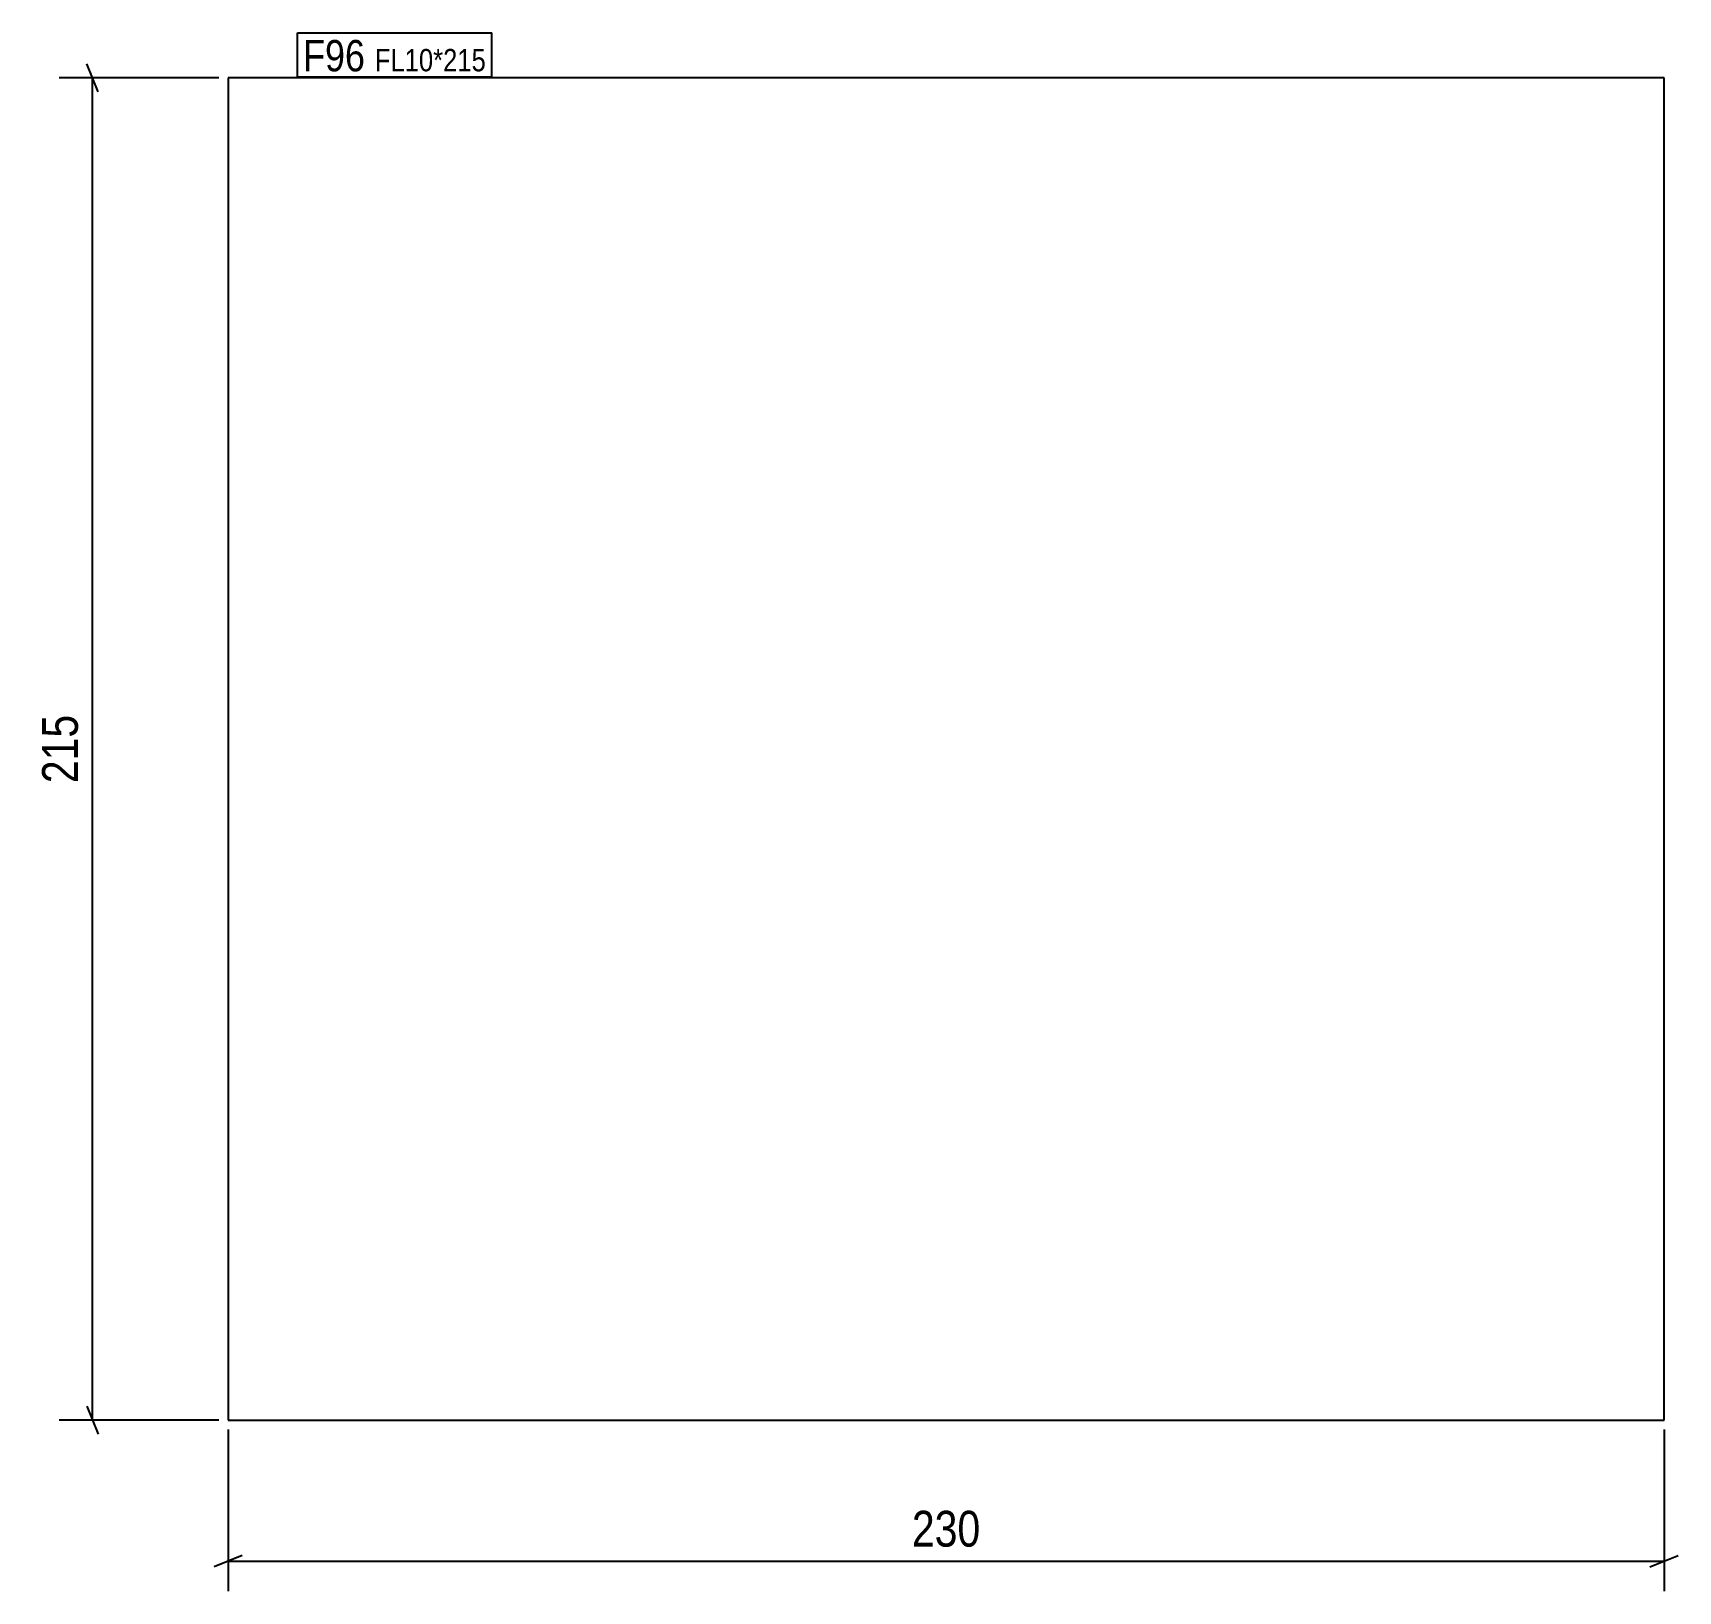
# Model space of a CAD drawing. Header units: millimetres. Extents: x 3 to 267, y 4 to 254.
import ezdxf

# ---------------------------------------------------------------- set-up
doc = ezdxf.new("R2010")
doc.units = ezdxf.units.MM
for name, color, linetype in [('MÅLSÆTNING', 7, 'Continuous'), ('STÅL', 7, 'Continuous'), ('TEKST', 7, 'Continuous')]:
    doc.layers.add(name, color=color, linetype=linetype)
doc.styles.add('Arial Narrow', font='ARIALN.TTF', dxfattribs={"height": 0.2})

msp = doc.modelspace()

# ---------------------------------------------------------------- linework, layer by layer
at = {"layer": 'MÅLSÆTNING', "color": 7, "linetype": 'Continuous'}
for p, q in [((13.73, 244.65), (11.93, 249.15)), ((33.09, 246.9), (7.5, 246.9)), ((12.83, 31.9), (12.83, 246.9)), ((33.09, 31.9), (7.5, 31.9)), ((11.93, 34.15), (13.73, 29.65)), ((34.59, 30.4), (34.59, 4.5)), ((264.58, 30.4), (264.58, 4.5)), ((36.84, 10.2), (32.34, 8.4)), ((34.59, 9.3), (264.58, 9.3)), ((262.33, 8.4), (266.83, 10.2))]:
    msp.add_line(p, q, dxfattribs=at)
at = {"layer": 'STÅL', "color": 2, "linetype": 'Continuous'}
for p, q in [((264.58, 246.9), (34.59, 246.9)), ((34.59, 246.9), (34.59, 31.9)), ((264.58, 31.9), (264.58, 246.9)), ((34.59, 31.9), (264.58, 31.9))]:
    msp.add_line(p, q, dxfattribs=at)

# ---------------------------------------------------------------- next in the draw order: wipeouts: each hides what was drawn before it
at = {"color": 0}
for points, layer in [([(11.7, 146.09), (3.3, 146.09), (3.3, 132.72), (11.7, 132.72)], 'MÅLSÆTNING'), ([(156.27, 10.43), (156.27, 18.83), (142.9, 18.83), (142.9, 10.43)], 'MÅLSÆTNING'), ([(56.5, 247.95), (56.5, 253.2), (46.59, 253.2), (46.59, 247.95)], 'TEKST'), ([(75.89, 247.95), (75.89, 251.7), (58.07, 251.7), (58.07, 247.95)], 'TEKST')]:
    msp.add_wipeout(points, dxfattribs=at).dxf.layer = layer

# ---------------------------------------------------------------- next in the draw order: texts
at = {"layer": 'MÅLSÆTNING', "color": 3, "style": 'Arial Narrow'}
msp.add_text('215', height=5.727, rotation=90.0002, dxfattribs=at).set_placement((10.5, 133.92))
msp.add_text('230', height=5.727, dxfattribs=at).set_placement((144.1, 11.63))

# ---------------------------------------------------------------- next in the draw order: wipeouts: each hides what was drawn before it
at = {"color": 0}
for points in [[(56.5, 247.95), (56.5, 253.2), (46.59, 253.2), (46.59, 247.95)], [(75.89, 247.95), (75.89, 251.7), (58.07, 251.7), (58.07, 247.95)]]:
    msp.add_wipeout(points, dxfattribs=at).dxf.layer = 'TEKST'

# ---------------------------------------------------------------- next in the draw order: linework, layer by layer
at = {"layer": 'TEKST', "color": 7, "linetype": 'Continuous'}
for p, q in [((45.69, 254.1), (76.79, 254.1)), ((45.69, 247.05), (45.69, 254.1)), ((76.79, 247.05), (76.79, 254.1)), ((45.69, 247.05), (76.79, 247.05))]:
    msp.add_line(p, q, dxfattribs=at)

# ---------------------------------------------------------------- next in the draw order: texts
at = {"layer": 'TEKST', "color": 3, "style": 'Arial Narrow'}
for s, height, p in [('F96', 5.011, (46.59, 247.95)), ('FL10*215', 3.579, (58.07, 247.95))]:
    msp.add_text(s, height=height, dxfattribs=at).set_placement(p)

doc.saveas('drawing.dxf')
